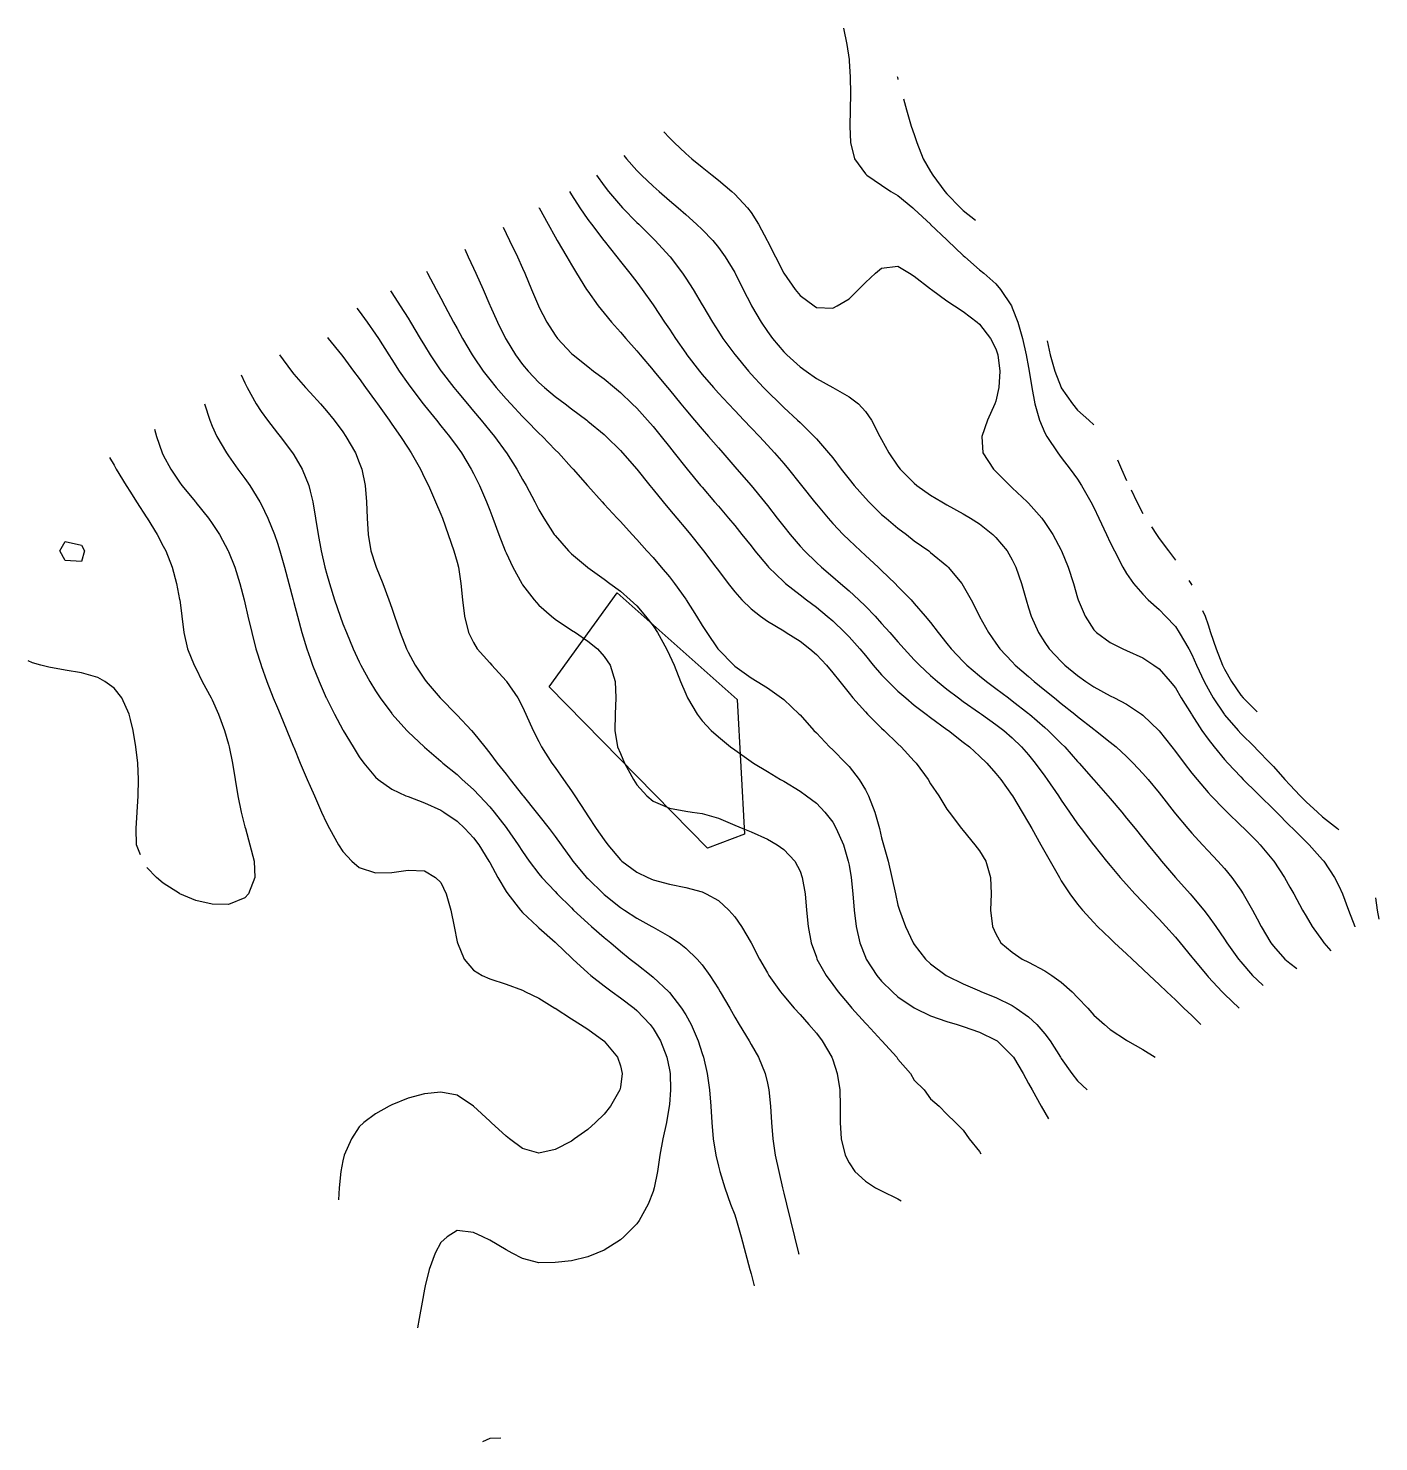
# Model space of a CAD drawing. Header units: metres. Extents: x 456285 to 456699, y 7122957 to 7123390.
import ezdxf

# ---------------------------------------------------------------- set-up
doc = ezdxf.new("R2010")
doc.units = ezdxf.units.M
for name, color, linetype in [('CURVAS_10M', 7, 'Continuous'), ('CURVAS_2M', 8, 'Continuous'), ('LIMITE', 1, 'Continuous')]:
    doc.layers.add(name, color=color, linetype=linetype)

msp = doc.modelspace()

# ---------------------------------------------------------------- linework, layer by layer
at = {"layer": 'CURVAS_10M'}
for points in [[(456459.19, 7123344.5, 10), (456461.5, 7123341.22, 10), (456462.88, 7123339.5, 10), (456466.5, 7123335.2, 10), (456467.18, 7123334.5, 10), (456471.5, 7123330.08, 10), (456472.12, 7123329.5, 10), (456476.5, 7123325.13, 10), (456477.15, 7123324.5, 10), (456481.5, 7123319.72, 10), (456481.7, 7123319.5, 10), (456485.52, 7123314.5, 10), (456486.5, 7123313.03, 10), (456488.77, 7123309.5, 10), (456491.5, 7123304.83, 10), (456491.69, 7123304.5, 10), (456494.66, 7123299.5, 10), (456496.5, 7123296.63, 10), (456497.87, 7123294.5, 10), (456501.5, 7123289.62, 10), (456501.59, 7123289.5, 10), (456505.7, 7123284.5, 10), (456506.5, 7123283.6, 10), (456510.3, 7123279.5, 10), (456511.5, 7123278.26, 10), (456515.38, 7123274.5, 10), (456516.5, 7123273.41, 10), (456520.74, 7123269.5, 10), (456521.5, 7123268.75, 10), (456525.86, 7123264.5, 10), (456526.5, 7123263.79, 10), (456530.26, 7123259.5, 10), (456531.5, 7123257.93, 10), (456534.14, 7123254.5, 10), (456536.5, 7123251.47, 10), (456538.07, 7123249.5, 10), (456541.5, 7123245.58, 10), (456542.52, 7123244.5, 10), (456546.5, 7123240.67, 10), (456547.84, 7123239.5, 10), (456551.5, 7123236.42, 10), (456554.07, 7123234.5, 10), (456556.5, 7123232.57, 10), (456560.91, 7123229.5, 10), (456561.5, 7123229.02, 10), (456566.5, 7123224.86, 10), (456566.89, 7123224.5, 10), (456571.04, 7123219.5, 10), (456571.5, 7123218.81, 10), (456573.93, 7123214.5, 10), (456576.45, 7123209.5, 10), (456576.5, 7123209.41, 10), (456579.18, 7123204.5, 10), (456581.5, 7123201.23, 10), (456582.68, 7123199.5, 10), (456586.5, 7123195.5, 10), (456587.43, 7123194.5, 10), (456591.5, 7123190.98, 10), (456593.19, 7123189.5, 10), (456596.5, 7123186.83, 10), (456599.38, 7123184.5, 10), (456601.5, 7123182.78, 10), (456605.64, 7123179.5, 10), (456606.5, 7123178.77, 10), (456611.5, 7123174.87, 10), (456612.03, 7123174.5, 10), (456616.5, 7123170.93, 10), (456618.27, 7123169.5, 10), (456621.5, 7123166.49, 10), (456623.52, 7123164.5, 10), (456626.5, 7123161.3, 10), (456628.07, 7123159.5, 10), (456631.5, 7123155.37, 10), (456632.18, 7123154.5, 10), (456636.11, 7123149.5, 10), (456636.5, 7123149, 10), (456640.24, 7123144.5, 10), (456641.5, 7123143.02, 10), (456644.78, 7123139.5, 10), (456646.5, 7123137.64, 10), (456649.49, 7123134.5, 10), (456651.5, 7123132.22, 10), (456653.75, 7123129.5, 10), (456656.5, 7123125.63, 10), (456657.22, 7123124.5, 10), (456660.06, 7123119.5, 10), (456661.5, 7123116.86, 10), (456662.74, 7123114.5, 10), (456665.7, 7123109.5, 10), (456666.5, 7123108.42, 10), (456669.97, 7123104.5, 10), (456671.5, 7123103.21, 10), (456673.6, 7123101.6, 10)], [(456407.1, 7123315.1, 20), (456407.39, 7123314.5, 20), (456410.07, 7123309.5, 20), (456411.5, 7123306.85, 20), (456412.73, 7123304.5, 20), (456415.42, 7123299.5, 20), (456416.5, 7123297.59, 20), (456418.18, 7123294.5, 20), (456421.1, 7123289.5, 20), (456421.5, 7123288.92, 20), (456424.5, 7123284.5, 20), (456426.5, 7123281.94, 20), (456428.47, 7123279.5, 20), (456431.5, 7123276.01, 20), (456432.9, 7123274.5, 20), (456436.5, 7123270.65, 20), (456437.68, 7123269.5, 20), (456441.5, 7123265.55, 20), (456442.64, 7123264.5, 20), (456446.5, 7123260.46, 20), (456447.5, 7123259.5, 20), (456451.5, 7123255.03, 20), (456452.01, 7123254.5, 20), (456456.4, 7123249.5, 20), (456456.5, 7123249.38, 20), (456460.87, 7123244.5, 20), (456461.5, 7123243.82, 20), (456465.48, 7123239.5, 20), (456466.5, 7123238.45, 20), (456470.07, 7123234.5, 20), (456471.5, 7123233, 20), (456474.6, 7123229.5, 20), (456476.5, 7123227.44, 20), (456479, 7123224.5, 20), (456481.5, 7123221.54, 20), (456483.08, 7123219.5, 20), (456486.5, 7123214.69, 20), (456486.63, 7123214.5, 20), (456489.81, 7123209.5, 20), (456491.5, 7123206.67, 20), (456492.94, 7123204.5, 20), (456496.34, 7123199.5, 20), (456496.5, 7123199.28, 20), (456501.18, 7123194.5, 20), (456501.5, 7123194.18, 20), (456506.5, 7123190.62, 20), (456508.41, 7123189.5, 20), (456511.5, 7123187.51, 20), (456515.81, 7123184.5, 20), (456516.5, 7123183.97, 20), (456521.23, 7123179.5, 20), (456521.5, 7123179.24, 20), (456525.77, 7123174.5, 20), (456526.5, 7123173.78, 20), (456530.55, 7123169.5, 20), (456531.5, 7123168.61, 20), (456535.49, 7123164.5, 20), (456536.5, 7123163.42, 20), (456539.6, 7123159.5, 20), (456541.5, 7123156.35, 20), (456542.48, 7123154.5, 20), (456544.43, 7123149.5, 20), (456545.82, 7123144.5, 20), (456546.5, 7123141.65, 20), (456547.07, 7123139.5, 20), (456548.47, 7123134.5, 20), (456549.65, 7123129.5, 20), (456550.7, 7123124.5, 20), (456551.5, 7123121.02, 20), (456551.97, 7123119.5, 20), (456553.79, 7123114.5, 20), (456556.18, 7123109.5, 20), (456556.5, 7123109.02, 20), (456559.88, 7123104.5, 20), (456561.5, 7123103.06, 20), (456566.23, 7123099.5, 20), (456566.5, 7123099.35, 20), (456571.5, 7123096.91, 20), (456576.5, 7123094.75, 20), (456577.06, 7123094.5, 20), (456581.5, 7123092.72, 20), (456586.5, 7123090.26, 20), (456587.73, 7123089.5, 20), (456591.5, 7123086.82, 20), (456594.03, 7123084.5, 20), (456596.5, 7123081.6, 20), (456598.11, 7123079.5, 20), (456601.22, 7123074.5, 20), (456601.5, 7123074.03, 20), (456604.72, 7123069.5, 20), (456606.5, 7123067.24, 20), (456609.43, 7123064.5, 20)], [(456350.38, 7123283.38, 30), (456351.5, 7123280.92, 30), (456352.18, 7123279.5, 30), (456354.98, 7123274.5, 30), (456356.5, 7123272.14, 30), (456358.46, 7123269.5, 30), (456361.5, 7123265.51, 30), (456362.33, 7123264.5, 30), (456366.09, 7123259.5, 30), (456366.5, 7123258.85, 30), (456369.06, 7123254.5, 30), (456371.04, 7123249.5, 30), (456371.5, 7123247.76, 30), (456372.28, 7123244.5, 30), (456373.15, 7123239.5, 30), (456373.92, 7123234.5, 30), (456374.83, 7123229.5, 30), (456376.01, 7123224.5, 30), (456376.5, 7123222.65, 30), (456377.39, 7123219.5, 30), (456378.93, 7123214.5, 30), (456380.63, 7123209.5, 30), (456381.5, 7123207.11, 30), (456382.57, 7123204.5, 30), (456384.7, 7123199.5, 30), (456386.5, 7123195.54, 30), (456387, 7123194.5, 30), (456389.74, 7123189.5, 30), (456391.5, 7123186.67, 30), (456392.92, 7123184.5, 30), (456396.5, 7123179.67, 30), (456396.64, 7123179.5, 30), (456401.12, 7123174.5, 30), (456401.5, 7123174.11, 30), (456406.41, 7123169.5, 30), (456406.5, 7123169.42, 30), (456411.5, 7123165.09, 30), (456412.12, 7123164.5, 30), (456416.5, 7123161, 30), (456418.07, 7123159.5, 30), (456421.5, 7123156.45, 30), (456423.37, 7123154.5, 30), (456426.5, 7123151.15, 30), (456427.88, 7123149.5, 30), (456431.5, 7123144.82, 30), (456431.74, 7123144.5, 30), (456435.2, 7123139.5, 30), (456436.5, 7123137.44, 30), (456438.56, 7123134.5, 30), (456441.5, 7123130.64, 30), (456442.45, 7123129.5, 30), (456446.5, 7123125.17, 30), (456447.12, 7123124.5, 30), (456451.5, 7123120.15, 30), (456452.18, 7123119.5, 30), (456456.5, 7123115.51, 30), (456457.66, 7123114.5, 30), (456461.5, 7123111.12, 30), (456463.52, 7123109.5, 30), (456466.5, 7123106.89, 30), (456469.52, 7123104.5, 30), (456471.5, 7123102.96, 30), (456475.89, 7123099.5, 30), (456476.5, 7123099.01, 30), (456481.32, 7123094.5, 30), (456481.5, 7123094.31, 30), (456485.25, 7123089.5, 30), (456486.5, 7123087.43, 30), (456488.14, 7123084.5, 30), (456490.28, 7123079.5, 30), (456491.5, 7123075.63, 30), (456491.9, 7123074.5, 30), (456493.09, 7123069.5, 30), (456493.8, 7123064.5, 30), (456494.23, 7123059.5, 30), (456494.54, 7123054.5, 30), (456494.94, 7123049.5, 30), (456495.68, 7123044.5, 30), (456496.5, 7123041.13, 30), (456496.94, 7123039.5, 30), (456498.5, 7123034.5, 30), (456500.26, 7123029.5, 30), (456501.5, 7123026.16, 30), (456502.02, 7123024.5, 30), (456503.49, 7123019.5, 30), (456504.82, 7123014.5, 30), (456506.11, 7123009.5, 30), (456506.5, 7123008.17, 30), (456507.46, 7123004.5, 30)], [(456429.85, 7122957.85, 30), (456426.5, 7122957.7, 30), (456424.27, 7122956.73, 30)]]:
    msp.add_polyline3d(points, dxfattribs=at)
at = {"layer": 'CURVAS_2M'}
for points in [[(456534.79, 7123389.5, 4), (456535.86, 7123384.5, 4), (456536.5, 7123379.92, 4), (456536.56, 7123379.5, 4), (456536.86, 7123374.5, 4), (456536.91, 7123369.5, 4), (456536.81, 7123364.5, 4), (456536.73, 7123359.5, 4), (456536.97, 7123354.5, 4), (456538.2, 7123349.5, 4), (456541.5, 7123344.98, 4), (456541.91, 7123344.5, 4), (456546.5, 7123341.5, 4), (456549.27, 7123339.5, 4), (456551.5, 7123338.3, 4), (456556.03, 7123334.5, 4), (456556.5, 7123334.15, 4), (456561.42, 7123329.5, 4), (456561.5, 7123329.43, 4), (456566.5, 7123324.68, 4), (456566.69, 7123324.5, 4), (456571.5, 7123319.9, 4), (456571.95, 7123319.5, 4), (456576.5, 7123315.56, 4), (456577.78, 7123314.5, 4), (456581.5, 7123311.29, 4), (456582.93, 7123309.5, 4), (456586.21, 7123304.5, 4), (456586.5, 7123303.95, 4), (456588.2, 7123299.5, 4), (456589.64, 7123294.5, 4), (456590.8, 7123289.5, 4), (456591.5, 7123285.67, 4), (456591.71, 7123284.5, 4), (456592.5, 7123279.5, 4), (456593.43, 7123274.5, 4), (456594.82, 7123269.5, 4), (456596.5, 7123265.61, 4), (456597.12, 7123264.5, 4), (456600.45, 7123259.5, 4), (456601.5, 7123258.11, 4), (456604.21, 7123254.5, 4), (456606.5, 7123251.4, 4), (456607.69, 7123249.5, 4), (456610.59, 7123244.5, 4), (456611.5, 7123242.79, 4), (456613.01, 7123239.5, 4), (456615.34, 7123234.5, 4), (456616.5, 7123232.07, 4), (456617.76, 7123229.5, 4), (456620.36, 7123224.5, 4), (456621.5, 7123222.57, 4), (456623.61, 7123219.5, 4), (456626.5, 7123216.24, 4), (456628.16, 7123214.5, 4), (456631.5, 7123211.54, 4), (456633.42, 7123209.5, 4), (456636.5, 7123206.32, 4), (456637.62, 7123204.5, 4), (456640.53, 7123199.5, 4), (456641.5, 7123197.78, 4), (456642.92, 7123194.5, 4), (456645.29, 7123189.5, 4), (456646.5, 7123187.26, 4), (456648.01, 7123184.5, 4), (456651.35, 7123179.5, 4), (456651.5, 7123179.3, 4), (456655.63, 7123174.5, 4), (456656.5, 7123173.54, 4), (456660.65, 7123169.5, 4), (456661.5, 7123168.61, 4), (456665.5, 7123164.5, 4), (456666.5, 7123163.48, 4), (456669.99, 7123159.5, 4), (456671.5, 7123157.87, 4), (456674.62, 7123154.5, 4), (456676.5, 7123152.61, 4), (456679.92, 7123149.5, 4), (456681.5, 7123148.09, 4), (456686.04, 7123144.5, 4), (456686.5, 7123144.1, 4)], [(456551.26, 7123374.74, 2), (456551.32, 7123374.5, 2), (456551.5, 7123373.8, 2)], [(456553.14, 7123367.86, 2), (456554.08, 7123364.5, 2), (456555.56, 7123359.5, 2), (456556.5, 7123356.99, 2), (456557.23, 7123354.5, 2), (456559.23, 7123349.5, 2), (456561.5, 7123345.69, 2), (456562.16, 7123344.5, 2), (456565.88, 7123339.5, 2), (456566.5, 7123338.8, 2), (456570.67, 7123334.5, 2), (456571.5, 7123333.72, 2), (456575.22, 7123330.78, 2)], [(456479.83, 7123357.83, 6), (456481.5, 7123355.92, 6), (456482.98, 7123354.5, 6), (456486.5, 7123351.19, 6), (456488.4, 7123349.5, 6), (456491.5, 7123346.98, 6), (456494.55, 7123344.5, 6), (456496.5, 7123342.95, 6), (456500.66, 7123339.5, 6), (456501.5, 7123338.74, 6), (456505.45, 7123334.5, 6), (456506.5, 7123333.12, 6), (456508.81, 7123329.5, 6), (456511.39, 7123324.5, 6), (456511.5, 7123324.29, 6), (456513.97, 7123319.5, 6), (456516.5, 7123314.51, 6), (456516.51, 7123314.5, 6), (456520.04, 7123309.5, 6), (456521.5, 7123307.66, 6), (456525.81, 7123304.5, 6), (456526.5, 7123304.02, 6), (456531.5, 7123303.83, 6), (456532.89, 7123304.5, 6), (456536.5, 7123306.63, 6), (456539.45, 7123309.5, 6), (456541.5, 7123311.71, 6), (456544.58, 7123314.5, 6), (456546.5, 7123316.02, 6), (456551.5, 7123316.62, 6), (456555.04, 7123314.5, 6), (456556.5, 7123313.59, 6), (456561.5, 7123309.68, 6), (456561.73, 7123309.5, 6), (456566.5, 7123306.08, 6), (456568.82, 7123304.5, 6), (456571.5, 7123302.77, 6), (456575.76, 7123299.5, 6), (456576.5, 7123298.87, 6), (456579.8, 7123294.5, 6), (456581.5, 7123291.33, 6), (456582.06, 7123289.5, 6), (456582.64, 7123284.5, 6), (456582.34, 7123279.5, 6), (456581.5, 7123275.36, 6), (456581.18, 7123274.5, 6), (456578.94, 7123269.5, 6), (456577.22, 7123264.5, 6), (456577.52, 7123259.5, 6), (456580.75, 7123254.5, 6), (456581.5, 7123253.8, 6), (456585.73, 7123249.5, 6), (456586.5, 7123248.84, 6), (456591.07, 7123244.5, 6), (456591.5, 7123244.08, 6), (456595.51, 7123239.5, 6), (456596.5, 7123238.17, 6), (456598.92, 7123234.5, 6), (456601.5, 7123229.68, 6), (456601.59, 7123229.5, 6), (456603.66, 7123224.5, 6), (456605.2, 7123219.5, 6), (456606.5, 7123215.12, 6), (456606.71, 7123214.5, 6), (456608.86, 7123209.5, 6), (456611.5, 7123205.35, 6), (456612.31, 7123204.5, 6), (456616.5, 7123201.42, 6), (456620.35, 7123199.5, 6), (456621.5, 7123199.03, 6), (456626.5, 7123196.76, 6), (456629.85, 7123194.5, 6), (456631.5, 7123193.35, 6), (456634.87, 7123189.5, 6), (456636.5, 7123187.54, 6), (456638.25, 7123184.5, 6), (456641.37, 7123179.5, 6), (456641.5, 7123179.3, 6), (456644.54, 7123174.5, 6), (456646.5, 7123171.82, 6), (456648.31, 7123169.5, 6), (456651.5, 7123165.65, 6), (456652.52, 7123164.5, 6), (456656.5, 7123160.26, 6), (456657.25, 7123159.5, 6), (456661.5, 7123155.34, 6), (456662.35, 7123154.5, 6), (456666.5, 7123150.43, 6), (456667.4, 7123149.5, 6), (456671.5, 7123145.35, 6), (456672.38, 7123144.5, 6), (456676.5, 7123140.38, 6), (456677.44, 7123139.5, 6), (456681.5, 7123134.93, 6), (456681.88, 7123134.5, 6), (456685.18, 7123129.5, 6), (456686.5, 7123126.95, 6), (456687.59, 7123124.5, 6), (456689.47, 7123119.5, 6), (456691.4, 7123114.5, 6), (456691.43, 7123114.43, 6)], [(456467.57, 7123350.57, 8), (456468.41, 7123349.5, 8), (456471.5, 7123346, 8), (456472.98, 7123344.5, 8), (456476.5, 7123341.14, 8), (456478.36, 7123339.5, 8), (456481.5, 7123336.76, 8), (456484.19, 7123334.5, 8), (456486.5, 7123332.47, 8), (456489.84, 7123329.5, 8), (456491.5, 7123327.87, 8), (456494.76, 7123324.5, 8), (456496.5, 7123322.38, 8), (456498.6, 7123319.5, 8), (456501.5, 7123314.72, 8), (456501.62, 7123314.5, 8), (456504.12, 7123309.5, 8), (456506.5, 7123304.85, 8), (456506.68, 7123304.5, 8), (456509.58, 7123299.5, 8), (456511.5, 7123296.61, 8), (456513.09, 7123294.5, 8), (456516.5, 7123290.45, 8), (456517.48, 7123289.5, 8), (456521.5, 7123285.84, 8), (456523.4, 7123284.5, 8), (456526.5, 7123282.29, 8), (456531.5, 7123279.51, 8), (456531.52, 7123279.5, 8), (456536.5, 7123276.67, 8), (456539.38, 7123274.5, 8), (456541.5, 7123272.2, 8), (456543.35, 7123269.5, 8), (456545.98, 7123264.5, 8), (456546.5, 7123263.59, 8), (456548.68, 7123259.5, 8), (456551.5, 7123255.43, 8), (456552.2, 7123254.5, 8), (456556.5, 7123250.18, 8), (456557.3, 7123249.5, 8), (456561.5, 7123246.57, 8), (456564.88, 7123244.5, 8), (456566.5, 7123243.59, 8), (456571.5, 7123240.85, 8), (456573.72, 7123239.5, 8), (456576.5, 7123237.73, 8), (456580.54, 7123234.5, 8), (456581.5, 7123233.56, 8), (456584.91, 7123229.5, 8), (456586.5, 7123226.71, 8), (456587.62, 7123224.5, 8), (456589.32, 7123219.5, 8), (456590.71, 7123214.5, 8), (456591.5, 7123212.01, 8), (456592.28, 7123209.5, 8), (456594.5, 7123204.5, 8), (456596.5, 7123201.43, 8), (456597.81, 7123199.5, 8), (456601.5, 7123195.61, 8), (456602.63, 7123194.5, 8), (456606.5, 7123191.32, 8), (456609.03, 7123189.5, 8), (456611.5, 7123187.82, 8), (456616.5, 7123185.15, 8), (456617.82, 7123184.5, 8), (456621.5, 7123182.54, 8), (456626.08, 7123179.5, 8), (456626.5, 7123179.19, 8), (456631.36, 7123174.5, 8), (456631.5, 7123174.36, 8), (456635.36, 7123169.5, 8), (456636.5, 7123168.08, 8), (456639.15, 7123164.5, 8), (456641.5, 7123161.47, 8), (456643.09, 7123159.5, 8), (456646.5, 7123155.53, 8), (456647.45, 7123154.5, 8), (456651.5, 7123150.3, 8), (456652.32, 7123149.5, 8), (456656.5, 7123145.45, 8), (456657.49, 7123144.5, 8), (456661.5, 7123140.47, 8), (456662.42, 7123139.5, 8), (456666.5, 7123134.59, 8), (456666.57, 7123134.5, 8), (456669.88, 7123129.5, 8), (456671.5, 7123126.57, 8), (456672.67, 7123124.5, 8), (456675.37, 7123119.5, 8), (456676.5, 7123117.6, 8), (456678.3, 7123114.5, 8), (456681.5, 7123110.13, 8), (456681.9, 7123109.5, 8), (456684, 7123107, 8)], [(456450.92, 7123339.5, 12), (456451.5, 7123338.55, 12), (456454.1, 7123334.5, 12), (456456.5, 7123330.97, 12), (456457.6, 7123329.5, 12), (456461.42, 7123324.5, 12), (456461.5, 7123324.4, 12), (456465.44, 7123319.5, 12), (456466.5, 7123318.12, 12), (456469.39, 7123314.5, 12), (456471.5, 7123311.74, 12), (456473.18, 7123309.5, 12), (456476.5, 7123304.84, 12), (456476.73, 7123304.5, 12), (456480.04, 7123299.5, 12), (456481.5, 7123297.35, 12), (456483.35, 7123294.5, 12), (456486.5, 7123290, 12), (456486.85, 7123289.5, 12), (456490.72, 7123284.5, 12), (456491.5, 7123283.54, 12), (456495, 7123279.5, 12), (456496.5, 7123277.82, 12), (456499.6, 7123274.5, 12), (456501.5, 7123272.49, 12), (456504.34, 7123269.5, 12), (456506.5, 7123267.2, 12), (456509.1, 7123264.5, 12), (456511.5, 7123261.87, 12), (456513.68, 7123259.5, 12), (456516.5, 7123256.21, 12), (456517.95, 7123254.5, 12), (456521.5, 7123250.06, 12), (456521.95, 7123249.5, 12), (456525.89, 7123244.5, 12), (456526.5, 7123243.75, 12), (456530.07, 7123239.5, 12), (456531.5, 7123237.91, 12), (456534.76, 7123234.5, 12), (456536.5, 7123232.78, 12), (456539.98, 7123229.5, 12), (456541.5, 7123228.1, 12), (456545.39, 7123224.5, 12), (456546.5, 7123223.47, 12), (456550.64, 7123219.5, 12), (456551.5, 7123218.63, 12), (456555.5, 7123214.5, 12), (456556.5, 7123213.4, 12), (456559.87, 7123209.5, 12), (456561.5, 7123207.52, 12), (456563.82, 7123204.5, 12), (456566.5, 7123201.18, 12), (456567.81, 7123199.5, 12), (456571.5, 7123195.61, 12), (456572.57, 7123194.5, 12), (456576.5, 7123191.19, 12), (456578.56, 7123189.5, 12), (456581.5, 7123187.36, 12), (456585.29, 7123184.5, 12), (456586.5, 7123183.61, 12), (456591.5, 7123179.7, 12), (456591.75, 7123179.5, 12), (456596.5, 7123175.39, 12), (456597.51, 7123174.5, 12), (456601.5, 7123170.52, 12), (456602.55, 7123169.5, 12), (456606.5, 7123164.98, 12), (456606.97, 7123164.5, 12), (456611.37, 7123159.5, 12), (456611.5, 7123159.34, 12), (456615.79, 7123154.5, 12), (456616.5, 7123153.65, 12), (456620.02, 7123149.5, 12), (456621.5, 7123147.69, 12), (456624.1, 7123144.5, 12), (456626.5, 7123141.53, 12), (456628.12, 7123139.5, 12), (456631.5, 7123135.39, 12), (456632.23, 7123134.5, 12), (456636.5, 7123129.53, 12), (456636.52, 7123129.5, 12), (456640.95, 7123124.5, 12), (456641.5, 7123123.87, 12), (456645.12, 7123119.5, 12), (456646.5, 7123117.73, 12), (456648.82, 7123114.5, 12), (456651.5, 7123110.63, 12), (456652.23, 7123109.5, 12), (456655.78, 7123104.5, 12), (456656.5, 7123103.63, 12), (456660.09, 7123099.5, 12), (456661.5, 7123098.11, 12), (456663.37, 7123096.37, 12)], [(456441.55, 7123334.55, 14), (456441.57, 7123334.5, 14), (456444.33, 7123329.5, 14), (456446.5, 7123325.66, 14), (456447.18, 7123324.5, 14), (456450.11, 7123319.5, 14), (456451.5, 7123317.03, 14), (456453.04, 7123314.5, 14), (456456.14, 7123309.5, 14), (456456.5, 7123308.96, 14), (456459.68, 7123304.5, 14), (456461.5, 7123302.25, 14), (456463.74, 7123299.5, 14), (456466.5, 7123296.47, 14), (456468.13, 7123294.5, 14), (456471.5, 7123290.77, 14), (456472.51, 7123289.5, 14), (456476.5, 7123284.84, 14), (456476.77, 7123284.5, 14), (456480.89, 7123279.5, 14), (456481.5, 7123278.77, 14), (456485.01, 7123274.5, 14), (456486.5, 7123272.71, 14), (456489.22, 7123269.5, 14), (456491.5, 7123266.78, 14), (456493.52, 7123264.5, 14), (456496.5, 7123260.99, 14), (456497.83, 7123259.5, 14), (456501.5, 7123255.27, 14), (456502.17, 7123254.5, 14), (456506.49, 7123249.5, 14), (456506.5, 7123249.48, 14), (456510.59, 7123244.5, 14), (456511.5, 7123243.36, 14), (456514.52, 7123239.5, 14), (456516.5, 7123236.97, 14), (456518.49, 7123234.5, 14), (456521.5, 7123230.98, 14), (456522.86, 7123229.5, 14), (456526.5, 7123225.96, 14), (456528.05, 7123224.5, 14), (456531.5, 7123221.58, 14), (456533.89, 7123219.5, 14), (456536.5, 7123217.26, 14), (456539.5, 7123214.5, 14), (456541.5, 7123212.57, 14), (456544.49, 7123209.5, 14), (456546.5, 7123207.29, 14), (456548.99, 7123204.5, 14), (456551.5, 7123201.6, 14), (456553.36, 7123199.5, 14), (456556.5, 7123196.17, 14), (456558.07, 7123194.5, 14), (456561.5, 7123191.34, 14), (456563.56, 7123189.5, 14), (456566.5, 7123187.15, 14), (456569.98, 7123184.5, 14), (456571.5, 7123183.4, 14), (456576.5, 7123179.92, 14), (456577.11, 7123179.5, 14), (456581.5, 7123176.36, 14), (456583.91, 7123174.5, 14), (456586.5, 7123172.23, 14), (456589.37, 7123169.5, 14), (456591.5, 7123167, 14), (456593.55, 7123164.5, 14), (456596.5, 7123160.47, 14), (456597.22, 7123159.5, 14), (456600.64, 7123154.5, 14), (456601.5, 7123153.18, 14), (456604.06, 7123149.5, 14), (456606.5, 7123145.93, 14), (456607.59, 7123144.5, 14), (456611.4, 7123139.5, 14), (456611.5, 7123139.37, 14), (456615.39, 7123134.5, 14), (456616.5, 7123133.14, 14), (456619.57, 7123129.5, 14), (456621.5, 7123127.33, 14), (456624.05, 7123124.5, 14), (456626.5, 7123121.93, 14), (456628.78, 7123119.5, 14), (456631.5, 7123116.69, 14), (456633.49, 7123114.5, 14), (456636.5, 7123111.19, 14), (456637.9, 7123109.5, 14), (456641.5, 7123105.13, 14), (456641.98, 7123104.5, 14), (456646.14, 7123099.5, 14), (456646.5, 7123099.11, 14), (456650.73, 7123094.5, 14), (456651.5, 7123093.73, 14), (456655.98, 7123089.5, 14)], [(456430.58, 7123328.58, 16), (456431.5, 7123326.7, 16), (456432.58, 7123324.5, 16), (456434.99, 7123319.5, 16), (456436.5, 7123316.06, 16), (456437.2, 7123314.5, 16), (456439.28, 7123309.5, 16), (456441.38, 7123304.5, 16), (456441.5, 7123304.24, 16), (456443.97, 7123299.5, 16), (456446.5, 7123295.51, 16), (456447.26, 7123294.5, 16), (456451.5, 7123289.96, 16), (456451.99, 7123289.5, 16), (456456.5, 7123285.92, 16), (456458.29, 7123284.5, 16), (456461.5, 7123282.13, 16), (456464.68, 7123279.5, 16), (456466.5, 7123278.01, 16), (456470.12, 7123274.5, 16), (456471.5, 7123273.14, 16), (456474.76, 7123269.5, 16), (456476.5, 7123267.52, 16), (456479, 7123264.5, 16), (456481.5, 7123261.39, 16), (456483, 7123259.5, 16), (456486.5, 7123255.04, 16), (456486.93, 7123254.5, 16), (456491.03, 7123249.5, 16), (456491.5, 7123248.95, 16), (456495.34, 7123244.5, 16), (456496.5, 7123243.15, 16), (456499.64, 7123239.5, 16), (456501.5, 7123237.28, 16), (456503.73, 7123234.5, 16), (456506.5, 7123230.99, 16), (456507.67, 7123229.5, 16), (456511.5, 7123224.91, 16), (456511.86, 7123224.5, 16), (456516.5, 7123219.99, 16), (456517.06, 7123219.5, 16), (456521.5, 7123216.01, 16), (456523.45, 7123214.5, 16), (456526.5, 7123212.23, 16), (456529.84, 7123209.5, 16), (456531.5, 7123208.08, 16), (456535.25, 7123204.5, 16), (456536.5, 7123203.19, 16), (456539.78, 7123199.5, 16), (456541.5, 7123197.41, 16), (456543.92, 7123194.5, 16), (456546.5, 7123191.54, 16), (456548.44, 7123189.5, 16), (456551.5, 7123186.53, 16), (456553.85, 7123184.5, 16), (456556.5, 7123182.3, 16), (456560.13, 7123179.5, 16), (456561.5, 7123178.43, 16), (456566.5, 7123174.8, 16), (456566.92, 7123174.5, 16), (456571.5, 7123170.97, 16), (456573.44, 7123169.5, 16), (456576.5, 7123166.65, 16), (456578.7, 7123164.5, 16), (456581.5, 7123161.35, 16), (456582.97, 7123159.5, 16), (456586.5, 7123154.58, 16), (456586.55, 7123154.5, 16), (456589.57, 7123149.5, 16), (456591.5, 7123146.18, 16), (456592.46, 7123144.5, 16), (456595.26, 7123139.5, 16), (456596.5, 7123137.31, 16), (456598.15, 7123134.5, 16), (456600.94, 7123129.5, 16), (456601.5, 7123128.51, 16), (456604.08, 7123124.5, 16), (456606.5, 7123121.3, 16), (456607.98, 7123119.5, 16), (456611.5, 7123115.66, 16), (456612.62, 7123114.5, 16), (456616.5, 7123110.76, 16), (456617.83, 7123109.5, 16), (456621.5, 7123106.11, 16), (456623.19, 7123104.5, 16), (456626.5, 7123101.43, 16), (456628.47, 7123099.5, 16), (456631.5, 7123096.77, 16), (456633.82, 7123094.5, 16), (456636.5, 7123092.06, 16), (456639.07, 7123089.5, 16), (456641.5, 7123087.19, 16), (456644.28, 7123084.5, 16)], [(456418.83, 7123321.83, 18), (456419.92, 7123319.5, 18), (456421.5, 7123316.08, 18), (456422.22, 7123314.5, 18), (456424.42, 7123309.5, 18), (456426.5, 7123304.67, 18), (456426.57, 7123304.5, 18), (456428.84, 7123299.5, 18), (456431.31, 7123294.5, 18), (456431.5, 7123294.17, 18), (456434.33, 7123289.5, 18), (456436.5, 7123286.58, 18), (456438.22, 7123284.5, 18), (456441.5, 7123281.07, 18), (456443.26, 7123279.5, 18), (456446.5, 7123276.77, 18), (456449.53, 7123274.5, 18), (456451.5, 7123272.99, 18), (456456.17, 7123269.5, 18), (456456.5, 7123269.24, 18), (456461.5, 7123265.08, 18), (456462.14, 7123264.5, 18), (456466.5, 7123260.22, 18), (456467.16, 7123259.5, 18), (456471.5, 7123254.52, 18), (456471.52, 7123254.5, 18), (456475.54, 7123249.5, 18), (456476.5, 7123248.33, 18), (456479.58, 7123244.5, 18), (456481.5, 7123242.19, 18), (456483.73, 7123239.5, 18), (456486.5, 7123236.19, 18), (456487.91, 7123234.5, 18), (456491.5, 7123230.06, 18), (456491.95, 7123229.5, 18), (456495.76, 7123224.5, 18), (456496.5, 7123223.48, 18), (456499.52, 7123219.5, 18), (456501.5, 7123216.97, 18), (456503.73, 7123214.5, 18), (456506.5, 7123211.77, 18), (456509.38, 7123209.5, 18), (456511.5, 7123208.01, 18), (456516.5, 7123205, 18), (456517.3, 7123204.5, 18), (456521.5, 7123201.85, 18), (456524.54, 7123199.5, 18), (456526.5, 7123197.77, 18), (456529.56, 7123194.5, 18), (456531.5, 7123192.2, 18), (456533.64, 7123189.5, 18), (456536.5, 7123185.93, 18), (456537.68, 7123184.5, 18), (456541.5, 7123180.18, 18), (456542.16, 7123179.5, 18), (456546.5, 7123175.17, 18), (456547.25, 7123174.5, 18), (456551.5, 7123170.4, 18), (456552.51, 7123169.5, 18), (456556.5, 7123165.1, 18), (456557.08, 7123164.5, 18), (456560.76, 7123159.5, 18), (456561.5, 7123158.19, 18), (456563.96, 7123154.5, 18), (456566.5, 7123150.44, 18), (456567.18, 7123149.5, 18), (456570.98, 7123144.5, 18), (456571.5, 7123143.89, 18), (456574.98, 7123139.5, 18), (456576.5, 7123137.64, 18), (456578.37, 7123134.5, 18), (456579.8, 7123129.5, 18), (456579.99, 7123124.5, 18), (456579.86, 7123119.5, 18), (456580.44, 7123114.5, 18), (456581.5, 7123112.25, 18), (456583, 7123109.5, 18), (456586.5, 7123106.63, 18), (456589.54, 7123104.5, 18), (456591.5, 7123103.55, 18), (456596.5, 7123100.86, 18), (456598.58, 7123099.5, 18), (456601.5, 7123097.48, 18), (456604.85, 7123094.5, 18), (456606.5, 7123092.79, 18), (456609.61, 7123089.5, 18), (456611.5, 7123087.37, 18), (456614.7, 7123084.5, 18), (456616.5, 7123082.96, 18), (456621.5, 7123079.66, 18), (456621.77, 7123079.5, 18), (456626.5, 7123076.84, 18), (456630.22, 7123074.5, 18)], [(456396.12, 7123309.12, 22), (456396.5, 7123308.54, 22), (456399.1, 7123304.5, 22), (456401.5, 7123300.69, 22), (456402.22, 7123299.5, 22), (456405.22, 7123294.5, 22), (456406.5, 7123292.37, 22), (456408.23, 7123289.5, 22), (456411.5, 7123284.61, 22), (456411.58, 7123284.5, 22), (456415.48, 7123279.5, 22), (456416.5, 7123278.28, 22), (456419.63, 7123274.5, 22), (456421.5, 7123272.28, 22), (456423.85, 7123269.5, 22), (456426.5, 7123266.22, 22), (456427.93, 7123264.5, 22), (456431.5, 7123259.63, 22), (456431.6, 7123259.5, 22), (456434.79, 7123254.5, 22), (456436.5, 7123251.33, 22), (456437.59, 7123249.5, 22), (456440.25, 7123244.5, 22), (456441.5, 7123242.01, 22), (456443.02, 7123239.5, 22), (456446.25, 7123234.5, 22), (456446.5, 7123234.15, 22), (456450.58, 7123229.5, 22), (456451.5, 7123228.61, 22), (456456.41, 7123224.5, 22), (456456.5, 7123224.43, 22), (456461.5, 7123220.86, 22), (456463.27, 7123219.5, 22), (456466.5, 7123217.12, 22), (456469.46, 7123214.5, 22), (456471.5, 7123212.62, 22), (456474.22, 7123209.5, 22), (456476.5, 7123206.51, 22), (456477.81, 7123204.5, 22), (456480.61, 7123199.5, 22), (456481.5, 7123197.56, 22), (456482.92, 7123194.5, 22), (456484.93, 7123189.5, 22), (456486.5, 7123185.68, 22), (456487.08, 7123184.5, 22), (456489.96, 7123179.5, 22), (456491.5, 7123177.46, 22), (456494.26, 7123174.5, 22), (456496.5, 7123172.52, 22), (456500.2, 7123169.5, 22), (456501.5, 7123168.54, 22), (456506.5, 7123165.03, 22), (456507.27, 7123164.5, 22), (456511.5, 7123161.92, 22), (456515.48, 7123159.5, 22), (456516.5, 7123158.94, 22), (456521.5, 7123155.92, 22), (456523.5, 7123154.5, 22), (456526.5, 7123152.28, 22), (456529.14, 7123149.5, 22), (456531.5, 7123146.44, 22), (456532.61, 7123144.5, 22), (456534.77, 7123139.5, 22), (456536.29, 7123134.5, 22), (456536.5, 7123133.31, 22), (456537.15, 7123129.5, 22), (456537.66, 7123124.5, 22), (456538.09, 7123119.5, 22), (456538.7, 7123114.5, 22), (456539.8, 7123109.5, 22), (456541.5, 7123105.07, 22), (456541.74, 7123104.5, 22), (456545.02, 7123099.5, 22), (456546.5, 7123097.77, 22), (456549.78, 7123094.5, 22), (456551.5, 7123092.99, 22), (456556.5, 7123089.61, 22), (456556.7, 7123089.5, 22), (456561.5, 7123087.17, 22), (456566.5, 7123085.43, 22), (456569.62, 7123084.5, 22), (456571.5, 7123083.9, 22), (456576.5, 7123082.13, 22), (456581.5, 7123079.72, 22), (456581.82, 7123079.5, 22), (456586.5, 7123074.92, 22), (456586.83, 7123074.5, 22), (456589.82, 7123069.5, 22), (456591.5, 7123066.44, 22), (456592.55, 7123064.5, 22), (456595.32, 7123059.5, 22), (456596.5, 7123057.5, 22), (456597.61, 7123055.61, 22)], [(456385.77, 7123303.77, 24), (456386.5, 7123302.84, 24), (456388.91, 7123299.5, 24), (456391.5, 7123295.85, 24), (456392.4, 7123294.5, 24), (456395.57, 7123289.5, 24), (456396.5, 7123288.07, 24), (456398.77, 7123284.5, 24), (456401.5, 7123280.6, 24), (456402.29, 7123279.5, 24), (456406.1, 7123274.5, 24), (456406.5, 7123273.99, 24), (456410.15, 7123269.5, 24), (456411.5, 7123267.81, 24), (456414.19, 7123264.5, 24), (456416.5, 7123261.35, 24), (456417.81, 7123259.5, 24), (456420.8, 7123254.5, 24), (456421.5, 7123253.15, 24), (456423.34, 7123249.5, 24), (456425.51, 7123244.5, 24), (456426.5, 7123241.93, 24), (456427.44, 7123239.5, 24), (456429.29, 7123234.5, 24), (456431.25, 7123229.5, 24), (456431.5, 7123228.9, 24), (456433.58, 7123224.5, 24), (456436.27, 7123219.5, 24), (456436.5, 7123219.12, 24), (456440.05, 7123214.5, 24), (456441.5, 7123212.89, 24), (456445.44, 7123209.5, 24), (456446.5, 7123208.61, 24), (456451.5, 7123205.26, 24), (456452.73, 7123204.5, 24), (456456.5, 7123201.82, 24), (456459.43, 7123199.5, 24), (456461.5, 7123197.11, 24), (456463.33, 7123194.5, 24), (456464.88, 7123189.5, 24), (456465.14, 7123184.5, 24), (456464.88, 7123179.5, 24), (456464.83, 7123174.5, 24), (456465.65, 7123169.5, 24), (456466.5, 7123167.44, 24), (456467.79, 7123164.5, 24), (456470.49, 7123159.5, 24), (456471.5, 7123157.85, 24), (456474.6, 7123154.5, 24), (456476.5, 7123152.85, 24), (456481.5, 7123150.72, 24), (456486.5, 7123149.82, 24), (456488.52, 7123149.5, 24), (456491.5, 7123149.08, 24), (456496.5, 7123147.65, 24), (456501.5, 7123145.49, 24), (456503.99, 7123144.5, 24), (456506.5, 7123143.45, 24), (456511.5, 7123141.2, 24), (456514.53, 7123139.5, 24), (456516.5, 7123138.04, 24), (456519.87, 7123134.5, 24), (456521.5, 7123131.4, 24), (456522.2, 7123129.5, 24), (456523.07, 7123124.5, 24), (456523.5, 7123119.5, 24), (456523.96, 7123114.5, 24), (456524.89, 7123109.5, 24), (456526.5, 7123105.06, 24), (456526.68, 7123104.5, 24), (456529.47, 7123099.5, 24), (456531.5, 7123096.77, 24), (456533.15, 7123094.5, 24), (456536.5, 7123090.51, 24), (456537.38, 7123089.5, 24), (456541.5, 7123084.93, 24), (456541.93, 7123084.5, 24), (456546.5, 7123079.59, 24), (456546.6, 7123079.5, 24), (456551.14, 7123074.5, 24), (456551.5, 7123073.91, 24), (456555.31, 7123069.5, 24), (456556.5, 7123067.47, 24), (456559.49, 7123064.5, 24), (456561.5, 7123061.75, 24), (456564.13, 7123059.5, 24), (456566.5, 7123057.07, 24), (456569.1, 7123054.5, 24), (456571.5, 7123052.12, 24), (456573.34, 7123049.5, 24), (456576.5, 7123045.55, 24), (456576.87, 7123044.87, 24)], [(456376.78, 7123294.78, 26), (456377.03, 7123294.5, 26), (456381.12, 7123289.5, 26), (456381.5, 7123289.04, 26), (456384.81, 7123284.5, 26), (456386.5, 7123282.3, 26), (456388.46, 7123279.5, 26), (456391.5, 7123275.33, 26), (456392.09, 7123274.5, 26), (456395.66, 7123269.5, 26), (456396.5, 7123268.29, 26), (456399.16, 7123264.5, 26), (456401.5, 7123260.9, 26), (456402.44, 7123259.5, 26), (456405.24, 7123254.5, 26), (456406.5, 7123251.88, 26), (456407.68, 7123249.5, 26), (456409.89, 7123244.5, 26), (456411.5, 7123240.72, 26), (456411.97, 7123239.5, 26), (456413.72, 7123234.5, 26), (456415.46, 7123229.5, 26), (456416.5, 7123226.02, 26), (456416.91, 7123224.5, 26), (456417.64, 7123219.5, 26), (456418.12, 7123214.5, 26), (456418.72, 7123209.5, 26), (456419.99, 7123204.5, 26), (456421.5, 7123201.4, 26), (456422.65, 7123199.5, 26), (456426.5, 7123195.16, 26), (456427.14, 7123194.5, 26), (456431.5, 7123189.69, 26), (456431.66, 7123189.5, 26), (456435.06, 7123184.5, 26), (456436.5, 7123181.78, 26), (456437.57, 7123179.5, 26), (456439.83, 7123174.5, 26), (456441.5, 7123171.14, 26), (456442.31, 7123169.5, 26), (456445.53, 7123164.5, 26), (456446.5, 7123163.18, 26), (456449.06, 7123159.5, 26), (456451.5, 7123156.01, 26), (456452.5, 7123154.5, 26), (456455.78, 7123149.5, 26), (456456.5, 7123148.4, 26), (456459.09, 7123144.5, 26), (456461.5, 7123140.98, 26), (456462.62, 7123139.5, 26), (456466.5, 7123134.93, 26), (456466.98, 7123134.5, 26), (456471.5, 7123131.1, 26), (456474.89, 7123129.5, 26), (456476.5, 7123128.8, 26), (456481.5, 7123127.49, 26), (456486.5, 7123126.46, 26), (456491.5, 7123125.08, 26), (456492.72, 7123124.5, 26), (456496.5, 7123122.41, 26), (456499.67, 7123119.5, 26), (456501.5, 7123117.43, 26), (456503.61, 7123114.5, 26), (456506.5, 7123109.5, 26), (456506.5, 7123109.5, 26), (456509.08, 7123104.5, 26), (456511.5, 7123100.34, 26), (456511.99, 7123099.5, 26), (456515.51, 7123094.5, 26), (456516.5, 7123093.28, 26), (456519.73, 7123089.5, 26), (456521.5, 7123087.55, 26), (456524.24, 7123084.5, 26), (456526.5, 7123081.78, 26), (456528.26, 7123079.5, 26), (456531.2, 7123074.5, 26), (456531.5, 7123073.62, 26), (456532.88, 7123069.5, 26), (456533.64, 7123064.5, 26), (456533.83, 7123059.5, 26), (456533.84, 7123054.5, 26), (456534.13, 7123049.5, 26), (456535.31, 7123044.5, 26), (456536.5, 7123042.13, 26), (456538.24, 7123039.5, 26), (456541.5, 7123036.51, 26), (456544.61, 7123034.5, 26), (456546.5, 7123033.57, 26), (456551.5, 7123031.11, 26), (456552.51, 7123030.51, 26)], [(456597.16, 7123293.84, 2), (456598.14, 7123289.5, 2), (456599.55, 7123284.5, 2), (456601.48, 7123279.5, 2), (456601.5, 7123279.46, 2), (456604.89, 7123274.5, 2), (456606.5, 7123272.54, 2), (456609.98, 7123269.5, 2), (456611.5, 7123268.04, 2)], [(456362.09, 7123289.5, 28), (456365.74, 7123284.5, 28), (456366.5, 7123283.55, 28), (456370.09, 7123279.5, 28), (456371.5, 7123277.95, 28), (456374.64, 7123274.5, 28), (456376.5, 7123272.38, 28), (456378.85, 7123269.5, 28), (456381.5, 7123265.92, 28), (456382.46, 7123264.5, 28), (456385.34, 7123259.5, 28), (456386.5, 7123256.57, 28), (456387.32, 7123254.5, 28), (456388.34, 7123249.5, 28), (456388.76, 7123244.5, 28), (456388.91, 7123239.5, 28), (456389.21, 7123234.5, 28), (456390.1, 7123229.5, 28), (456391.5, 7123225.13, 28), (456391.75, 7123224.5, 28), (456393.79, 7123219.5, 28), (456395.6, 7123214.5, 28), (456396.5, 7123211.9, 28), (456397.3, 7123209.5, 28), (456399.02, 7123204.5, 28), (456400.97, 7123199.5, 28), (456401.5, 7123198.46, 28), (456403.62, 7123194.5, 28), (456406.5, 7123190.22, 28), (456407.03, 7123189.5, 28), (456411.32, 7123184.5, 28), (456411.5, 7123184.31, 28), (456416.22, 7123179.5, 28), (456416.5, 7123179.22, 28), (456420.89, 7123174.5, 28), (456421.5, 7123173.82, 28), (456424.96, 7123169.5, 28), (456426.5, 7123167.58, 28), (456428.77, 7123164.5, 28), (456431.5, 7123161.14, 28), (456432.76, 7123159.5, 28), (456436.5, 7123154.74, 28), (456436.69, 7123154.5, 28), (456440.69, 7123149.5, 28), (456441.5, 7123148.44, 28), (456444.63, 7123144.5, 28), (456446.5, 7123142.06, 28), (456448.35, 7123139.5, 28), (456451.5, 7123135.13, 28), (456451.96, 7123134.5, 28), (456456.15, 7123129.5, 28), (456456.5, 7123129.14, 28), (456461.27, 7123124.5, 28), (456461.5, 7123124.29, 28), (456466.5, 7123120.31, 28), (456467.73, 7123119.5, 28), (456471.5, 7123117.01, 28), (456476.1, 7123114.5, 28), (456476.5, 7123114.26, 28), (456481.5, 7123111.44, 28), (456484.5, 7123109.5, 28), (456486.5, 7123107.88, 28), (456489.96, 7123104.5, 28), (456491.5, 7123102.71, 28), (456493.87, 7123099.5, 28), (456496.5, 7123095.37, 28), (456497.04, 7123094.5, 28), (456500, 7123089.5, 28), (456501.5, 7123086.75, 28), (456502.91, 7123084.5, 28), (456505.9, 7123079.5, 28), (456506.5, 7123078.34, 28), (456508.8, 7123074.5, 28), (456510.83, 7123069.5, 28), (456511.5, 7123066.49, 28), (456511.95, 7123064.5, 28), (456512.48, 7123059.5, 28), (456512.77, 7123054.5, 28), (456513.15, 7123049.5, 28), (456513.89, 7123044.5, 28), (456514.98, 7123039.5, 28), (456516.12, 7123034.5, 28), (456516.5, 7123032.86, 28), (456517.33, 7123029.5, 28), (456518.57, 7123024.5, 28), (456519.82, 7123019.5, 28), (456521.08, 7123014.5, 28), (456521.17, 7123014.17, 28)], [(456339.12, 7123274.5, 32), (456340.73, 7123269.5, 32), (456341.5, 7123267.64, 32), (456342.93, 7123264.5, 32), (456345.84, 7123259.5, 32), (456346.5, 7123258.54, 32), (456349.36, 7123254.5, 32), (456351.5, 7123251.62, 32), (456352.97, 7123249.5, 32), (456356.12, 7123244.5, 32), (456356.5, 7123243.81, 32), (456358.57, 7123239.5, 32), (456360.57, 7123234.5, 32), (456361.5, 7123231.89, 32), (456362.23, 7123229.5, 32), (456363.67, 7123224.5, 32), (456364.99, 7123219.5, 32), (456366.28, 7123214.5, 32), (456366.5, 7123213.68, 32), (456367.57, 7123209.5, 32), (456368.96, 7123204.5, 32), (456370.51, 7123199.5, 32), (456371.5, 7123196.6, 32), (456372.23, 7123194.5, 32), (456374.2, 7123189.5, 32), (456376.44, 7123184.5, 32), (456376.5, 7123184.36, 32), (456378.94, 7123179.5, 32), (456381.5, 7123174.74, 32), (456381.64, 7123174.5, 32), (456384.64, 7123169.5, 32), (456386.5, 7123166.44, 32), (456387.92, 7123164.5, 32), (456391.5, 7123160.19, 32), (456392.28, 7123159.5, 32), (456396.5, 7123156.5, 32), (456400.81, 7123154.5, 32), (456401.5, 7123154.24, 32), (456406.5, 7123152.35, 32), (456411.5, 7123150.13, 32), (456412.45, 7123149.5, 32), (456416.5, 7123146.74, 32), (456418.87, 7123144.5, 32), (456421.5, 7123141.64, 32), (456423.13, 7123139.5, 32), (456426.25, 7123134.5, 32), (456426.5, 7123134.03, 32), (456428.94, 7123129.5, 32), (456431.5, 7123125.22, 32), (456431.98, 7123124.5, 32), (456435.86, 7123119.5, 32), (456436.5, 7123118.8, 32), (456441.06, 7123114.5, 32), (456441.5, 7123114.12, 32), (456446.5, 7123109.69, 32), (456446.71, 7123109.5, 32), (456451.5, 7123104.87, 32), (456451.89, 7123104.5, 32), (456456.5, 7123100.33, 32), (456457.45, 7123099.5, 32), (456461.5, 7123096.35, 32), (456463.98, 7123094.5, 32), (456466.5, 7123092.66, 32), (456470.67, 7123089.5, 32), (456471.5, 7123088.81, 32), (456475.6, 7123084.5, 32), (456476.5, 7123083.28, 32), (456478.76, 7123079.5, 32), (456480.74, 7123074.5, 32), (456481.5, 7123070.59, 32), (456481.7, 7123069.5, 32), (456481.86, 7123064.5, 32), (456481.5, 7123059.99, 32), (456481.45, 7123059.5, 32), (456480.58, 7123054.5, 32), (456479.48, 7123049.5, 32), (456478.53, 7123044.5, 32), (456477.83, 7123039.5, 32), (456476.8, 7123034.5, 32), (456476.5, 7123033.36, 32), (456475.02, 7123029.5, 32), (456472.23, 7123024.5, 32), (456471.5, 7123023.41, 32), (456467.5, 7123019.5, 32), (456466.5, 7123018.57, 32), (456461.5, 7123015.38, 32), (456459.3, 7123014.5, 32), (456456.5, 7123013.31, 32), (456451.5, 7123012.14, 32), (456446.5, 7123011.62, 32), (456441.5, 7123011.55, 32), (456436.5, 7123012.85, 32), (456433.4, 7123014.5, 32), (456431.5, 7123015.44, 32), (456426.5, 7123018.42, 32), (456424.33, 7123019.5, 32), (456421.5, 7123020.84, 32), (456416.5, 7123021.36, 32), (456413.48, 7123019.5, 32), (456411.5, 7123017.77, 32), (456409.72, 7123014.5, 32), (456407.94, 7123009.5, 32), (456406.71, 7123004.5, 32), (456406.5, 7123003.47, 32), (456405.82, 7122999.5, 32), (456404.92, 7122994.5, 32), (456404.35, 7122991.65, 32)], [(456323.79, 7123266.79, 34), (456324.4, 7123264.5, 34), (456326.18, 7123259.5, 34), (456326.5, 7123258.82, 34), (456328.78, 7123254.5, 34), (456331.5, 7123250.49, 34), (456332.24, 7123249.5, 34), (456336.33, 7123244.5, 34), (456336.5, 7123244.29, 34), (456340.32, 7123239.5, 34), (456341.5, 7123237.83, 34), (456343.71, 7123234.5, 34), (456346.42, 7123229.5, 34), (456346.5, 7123229.32, 34), (456348.42, 7123224.5, 34), (456349.99, 7123219.5, 34), (456351.3, 7123214.5, 34), (456351.5, 7123213.63, 34), (456352.43, 7123209.5, 34), (456353.59, 7123204.5, 34), (456354.89, 7123199.5, 34), (456356.45, 7123194.5, 34), (456356.5, 7123194.35, 34), (456358.22, 7123189.5, 34), (456360.2, 7123184.5, 34), (456361.5, 7123181.4, 34), (456362.26, 7123179.5, 34), (456364.31, 7123174.5, 34), (456366.43, 7123169.5, 34), (456366.5, 7123169.34, 34), (456368.44, 7123164.5, 34), (456370.58, 7123159.5, 34), (456371.5, 7123157.4, 34), (456372.78, 7123154.5, 34), (456375.01, 7123149.5, 34), (456376.5, 7123146.23, 34), (456377.4, 7123144.5, 34), (456380.19, 7123139.5, 34), (456381.5, 7123137.42, 34), (456384.24, 7123134.5, 34), (456386.5, 7123132.56, 34), (456391.5, 7123130.93, 34), (456396.5, 7123131.05, 34), (456401.5, 7123131.72, 34), (456406.5, 7123131.49, 34), (456409.92, 7123129.5, 34), (456411.5, 7123127.95, 34), (456413.11, 7123124.5, 34), (456414.59, 7123119.5, 34), (456415.58, 7123114.5, 34), (456416.5, 7123109.77, 34), (456416.56, 7123109.5, 34), (456418.64, 7123104.5, 34), (456421.5, 7123101.15, 34), (456424.12, 7123099.5, 34), (456426.5, 7123098.44, 34), (456431.5, 7123096.78, 34), (456436.5, 7123095.02, 34), (456437.48, 7123094.5, 34), (456441.5, 7123092.5, 34), (456446.41, 7123089.5, 34), (456446.5, 7123089.44, 34), (456451.5, 7123086.22, 34), (456454.28, 7123084.5, 34), (456456.5, 7123083, 34), (456461.4, 7123079.5, 34), (456461.5, 7123079.4, 34), (456465.61, 7123074.5, 34), (456466.5, 7123071.79, 34), (456467.07, 7123069.5, 34), (456466.5, 7123065.3, 34), (456466.35, 7123064.5, 34), (456463.46, 7123059.5, 34), (456461.5, 7123057.05, 34), (456458.84, 7123054.5, 34), (456456.5, 7123052.35, 34), (456452.47, 7123049.5, 34), (456451.5, 7123048.74, 34), (456446.5, 7123046.16, 34), (456441.5, 7123045.05, 34), (456436.5, 7123046.53, 34), (456432.51, 7123049.5, 34), (456431.5, 7123050.25, 34), (456426.93, 7123054.5, 34), (456426.5, 7123054.92, 34), (456421.51, 7123059.5, 34), (456421.5, 7123059.51, 34), (456416.5, 7123062.87, 34), (456411.5, 7123063.71, 34), (456406.5, 7123063.27, 34), (456401.5, 7123061.95, 34), (456396.5, 7123059.93, 34), (456395.68, 7123059.5, 34), (456391.5, 7123057.14, 34), (456387.94, 7123054.5, 34), (456386.5, 7123053.14, 34), (456384.1, 7123049.5, 34), (456381.94, 7123044.5, 34), (456381.5, 7123042.74, 34), (456380.88, 7123039.5, 34), (456380.36, 7123034.5, 34), (456380.21, 7123030.79, 34)], [(456310.06, 7123258.06, 36), (456311.5, 7123255.71, 36), (456312.11, 7123254.5, 36), (456315.13, 7123249.5, 36), (456316.5, 7123247.43, 36), (456318.34, 7123244.5, 36), (456321.5, 7123239.59, 36), (456321.56, 7123239.5, 36), (456324.63, 7123234.5, 36), (456326.5, 7123230.91, 36), (456327.31, 7123229.5, 36), (456329.27, 7123224.5, 36), (456330.6, 7123219.5, 36), (456331.5, 7123214.65, 36), (456331.53, 7123214.5, 36), (456332.17, 7123209.5, 36), (456332.85, 7123204.5, 36), (456333.94, 7123199.5, 36), (456335.95, 7123194.5, 36), (456336.5, 7123193.6, 36), (456338.43, 7123189.5, 36), (456341.15, 7123184.5, 36), (456341.5, 7123183.87, 36), (456343.38, 7123179.5, 36), (456345.26, 7123174.5, 36), (456346.5, 7123170.35, 36), (456346.73, 7123169.5, 36), (456347.67, 7123164.5, 36), (456348.49, 7123159.5, 36), (456349.35, 7123154.5, 36), (456350.38, 7123149.5, 36), (456351.5, 7123145.04, 36), (456351.66, 7123144.5, 36), (456353.04, 7123139.5, 36), (456354.31, 7123134.5, 36), (456354.54, 7123129.5, 36), (456352.65, 7123124.5, 36), (456351.5, 7123123.29, 36), (456346.5, 7123121.26, 36), (456341.5, 7123121.29, 36), (456336.5, 7123122.48, 36), (456331.61, 7123124.5, 36), (456331.5, 7123124.54, 36), (456326.5, 7123127.72, 36), (456324.42, 7123129.5, 36), (456321.5, 7123132.57, 36)], [(456618.68, 7123257.32, 2), (456619.98, 7123254.5, 2), (456621.5, 7123251.05, 2)], [(456622.87, 7123248.13, 2), (456624.62, 7123244.5, 2), (456626.5, 7123240.97, 2)], [(456629.18, 7123236.82, 2), (456630.69, 7123234.5, 2), (456631.5, 7123233.28, 2), (456634.38, 7123229.5, 2), (456636.5, 7123226.66, 2)], [(456296.5, 7123232.37, 38), (456301.5, 7123231.28, 38), (456302.42, 7123229.5, 38), (456301.5, 7123226.25, 38), (456296.5, 7123226.5, 38), (456294.88, 7123229.5, 38), (456296.5, 7123232.37, 38)], [(456640.58, 7123220.42, 2), (456641.21, 7123219.5, 2), (456641.5, 7123219.03, 2)], [(456644.76, 7123211.24, 2), (456645.53, 7123209.5, 2), (456646.5, 7123206.86, 2), (456647.24, 7123204.5, 2), (456648.93, 7123199.5, 2), (456650.91, 7123194.5, 2), (456651.5, 7123193.31, 2), (456653.59, 7123189.5, 2), (456656.5, 7123185.27, 2), (456657.18, 7123184.5, 2), (456661.5, 7123180.16, 2)], [(456319.53, 7123136.47, 36), (456318.36, 7123139.5, 36), (456318.18, 7123144.5, 36), (456318.49, 7123149.5, 36), (456318.79, 7123154.5, 36), (456318.89, 7123159.5, 36), (456318.7, 7123164.5, 36), (456318.14, 7123169.5, 36), (456317.32, 7123174.5, 36), (456316.5, 7123177.85, 36), (456316.04, 7123179.5, 36), (456313.81, 7123184.5, 36), (456311.5, 7123187.42, 36), (456308.65, 7123189.5, 36), (456306.5, 7123190.73, 36), (456301.5, 7123192.13, 36), (456296.5, 7123192.99, 36), (456291.5, 7123193.91, 36), (456289, 7123194.5, 36), (456286.5, 7123195.24, 36), (456285.17, 7123195.83, 36)], [(456697.72, 7123123.28, 4), (456698.23, 7123119.5, 4), (456698.72, 7123116.72, 4)]]:
    msp.add_polyline3d(points, dxfattribs=at)
at = {"layer": 'LIMITE'}
msp.add_lwpolyline([(456465.47, 7123216.6), (456502.25, 7123183.95), (456504.5, 7123142.79), (456493.14, 7123138.48), (456444.67, 7123187.83)], close=True, dxfattribs=at)

doc.saveas('drawing.dxf')
